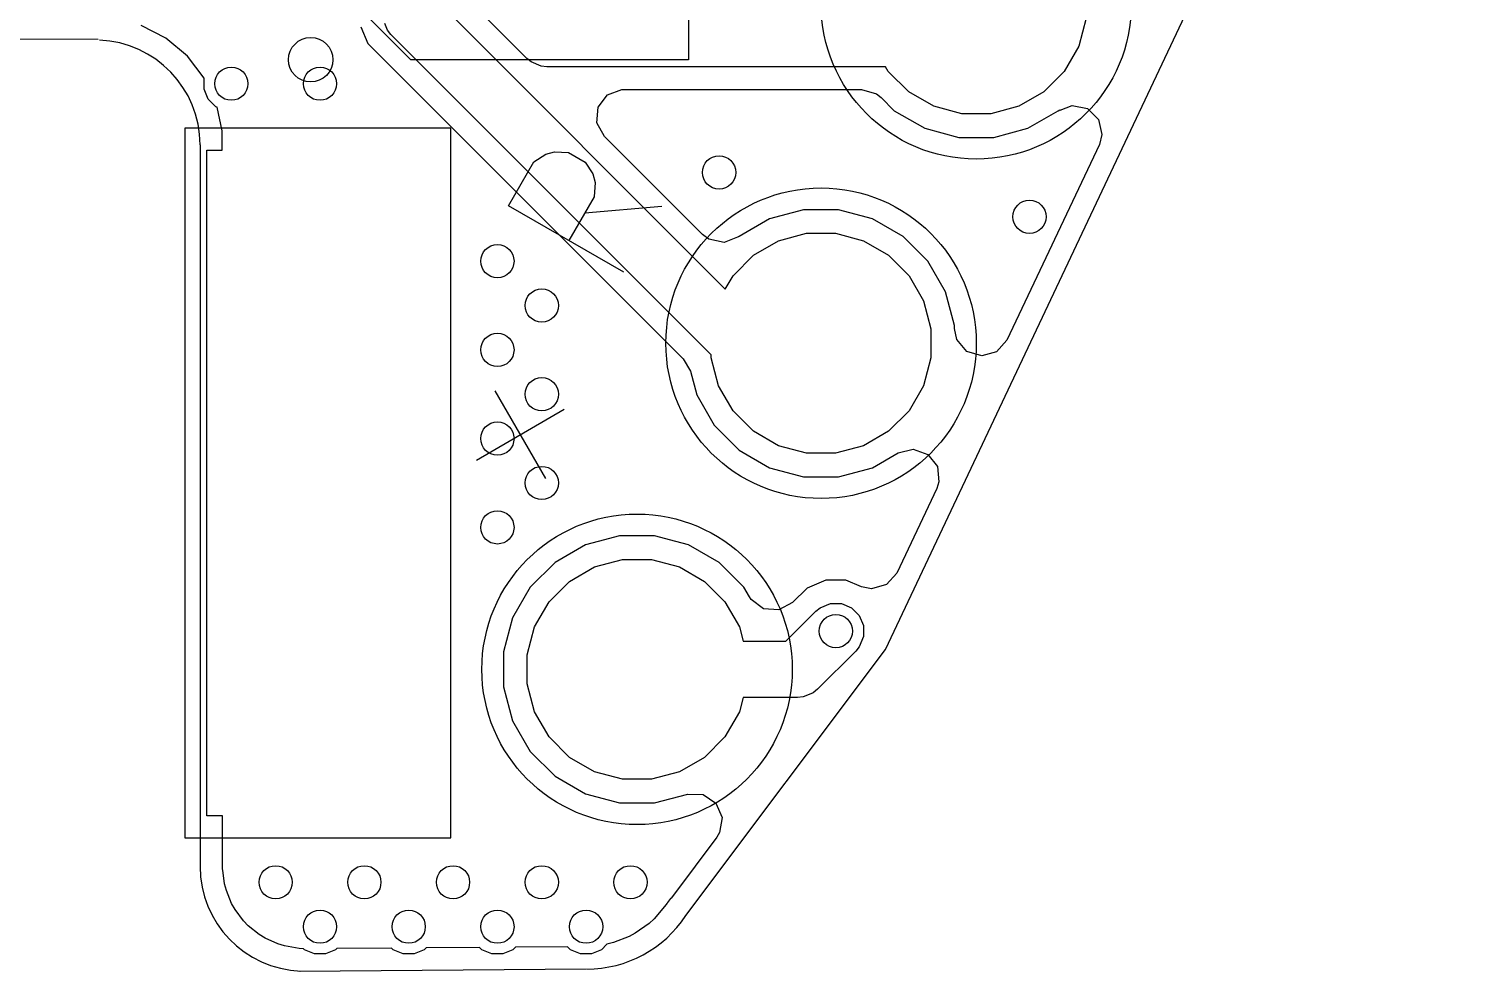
# Model space of a CAD drawing. Extents: x -28 to 25.3, y -6.8 to 48.4.
# Drawn here: x 15.07 to 21.6, y -6.56 to -2.31 of the extents above; entities that cross this region are included whole.
import ezdxf

# ---------------------------------------------------------------- set-up
doc = ezdxf.new("R2010")
doc.units = 0
doc.layers.add('BLACK', color=7, linetype='CONTINUOUS')

msp = doc.modelspace()

# ---------------------------------------------------------------- linework, layer by layer
at = {"layer": 'BLACK', "linetype": 'CONTINUOUS'}
for p, q in [((18.934332, -5.108498), (25.084332, 7.891502)), ((18.046332, -0.746498), (18.046332, -2.450498)), ((16.794332, -2.450498), (16.342332, -1.998498)), ((16.921332, -2.194449), (18.212276, -3.485394)), ((17.316881, -2.444901), (17.104529, -2.23255)), ((19.840054, -2.263761), (19.806272, -2.38984)), ((7.942738, -2.323861), (15.384332, -2.358498)), ((15.689326, -2.353757), (15.577472, -2.296195)), ((16.569101, -2.301966), (16.60011, -2.37683)), ((16.688735, -2.317612), (16.676145, -2.287216)), ((16.688736, -2.317613), (16.688735, -2.317612)), ((16.704529, -2.336858), (16.688736, -2.317613)), ((18.14861, -3.780938), (16.704529, -2.336858)), ((15.689327, -2.353758), (15.689326, -2.353757)), ((15.785998, -2.43426), (15.689327, -2.353758)), ((16.60011, -2.37683), (16.600111, -2.376831)), ((16.600111, -2.376831), (16.600112, -2.376832)), ((16.600112, -2.376832), (18.022831, -3.79955)), ((19.806272, -2.38984), (19.741009, -2.502879)), ((15.785999, -2.434261), (15.785998, -2.43426)), ((15.862197, -2.532992), (15.785999, -2.434261)), ((18.046332, -2.450498), (16.794332, -2.450498)), ((17.336125, -2.460695), (17.316881, -2.444901)), ((17.381906, -2.479658), (17.336125, -2.460695)), ((17.381907, -2.479658), (17.381906, -2.479658)), ((17.406683, -2.482098), (17.381907, -2.479658)), ((15.861734, -2.534112), (15.862197, -2.532992)), ((15.861734, -2.582884), (15.861734, -2.534112)), ((18.935657, -2.482098), (17.406683, -2.482098)), ((18.947655, -2.502879), (18.935657, -2.482098)), ((19.039951, -2.595175), (18.947655, -2.502879)), ((19.741009, -2.502879), (19.648713, -2.595175)), ((15.880398, -2.627944), (15.861734, -2.582884)), ((17.638652, -2.664864), (17.680524, -2.608931)), ((17.680524, -2.608931), (17.745988, -2.584514)), ((17.745988, -2.584514), (17.754834, -2.584198)), ((17.754834, -2.584198), (18.827172, -2.584198)), ((18.827172, -2.584198), (18.894211, -2.603883)), ((18.894211, -2.603883), (18.914853, -2.620517)), ((19.15299, -2.660438), (19.039951, -2.595175)), ((19.648713, -2.595175), (19.535674, -2.660438)), ((15.914886, -2.662432), (15.880398, -2.627944)), ((15.919972, -2.664538), (15.914886, -2.662432)), ((15.943579, -2.770572), (15.919972, -2.664538)), ((17.633668, -2.734556), (17.638652, -2.664864)), ((18.914853, -2.620517), (18.974634, -2.680298)), ((19.279069, -2.69422), (19.15299, -2.660438)), ((19.535674, -2.660438), (19.409595, -2.69422)), ((19.722085, -2.677994), (19.777059, -2.656735)), ((19.777059, -2.656735), (19.845505, -2.670765)), ((19.845505, -2.670765), (19.895501, -2.719573)), ((17.667153, -2.795879), (17.633668, -2.734556)), ((18.974634, -2.680298), (19.11193, -2.759565)), ((19.409595, -2.69422), (19.279069, -2.69422)), ((19.576734, -2.759565), (19.71403, -2.680298)), ((19.71403, -2.680297), (19.721069, -2.676234)), ((19.71403, -2.680298), (19.71403, -2.680297)), ((19.721069, -2.676234), (19.722085, -2.677994)), ((19.895501, -2.719573), (19.911172, -2.787662)), ((16.974332, -2.758498), (15.774332, -2.758498)), ((15.774332, -2.758498), (15.774332, -5.958498)), ((15.943613, -2.800973), (15.943579, -2.770572)), ((15.94367, -2.801528), (15.943613, -2.800973)), ((15.943671, -2.81346), (15.94367, -2.801528)), ((16.974332, -5.958498), (16.974332, -2.758498)), ((18.109095, -3.237822), (17.667153, -2.795879)), ((19.11193, -2.759565), (19.265064, -2.800598)), ((19.265064, -2.800598), (19.265066, -2.800598)), ((19.265066, -2.800598), (19.423598, -2.800598)), ((19.423598, -2.800598), (19.4236, -2.800598)), ((19.4236, -2.800598), (19.576734, -2.759565)), ((19.911172, -2.787662), (19.899481, -2.833331)), ((15.843175, -2.833468), (15.843686, -6.087371)), ((15.874332, -5.858498), (15.874332, -2.858498)), ((15.874332, -2.858498), (15.943679, -2.858498)), ((15.943672, -2.813461), (15.943671, -2.81346)), ((15.943679, -2.858498), (15.943672, -2.813461)), ((17.402742, -2.875552), (17.441771, -2.865094)), ((17.441771, -2.865094), (17.505544, -2.868922)), ((17.505544, -2.868922), (17.579774, -2.911779)), ((19.899481, -2.833331), (19.482522, -3.714708)), ((17.235141, -3.108702), (17.349427, -2.910754)), ((17.349427, -2.910754), (17.402742, -2.875552)), ((17.579774, -2.911779), (17.614976, -2.965094)), ((17.614976, -2.965094), (17.625434, -3.004124)), ((17.625434, -3.004124), (17.621606, -3.067897)), ((17.754756, -3.408702), (17.235141, -3.108702)), ((17.621606, -3.067897), (17.50732, -3.265845)), ((17.926185, -3.111779), (17.578749, -3.142127)), ((18.565064, -3.126398), (18.462974, -3.153753)), ((18.7236, -3.126398), (18.565064, -3.126398)), ((18.825689, -3.153753), (18.7236, -3.126398)), ((18.411929, -3.167431), (18.274629, -3.2467)), ((18.462974, -3.153753), (18.411929, -3.167431)), ((18.876735, -3.167431), (18.825689, -3.153753)), ((19.01403, -3.246698), (18.876734, -3.167431)), ((18.876734, -3.167431), (18.876735, -3.167431)), ((18.138642, -3.259669), (18.109095, -3.237822)), ((18.207086, -3.273712), (18.138642, -3.259669)), ((18.267387, -3.250403), (18.207086, -3.273712)), ((18.267595, -3.250762), (18.267387, -3.250403)), ((18.269895, -3.249433), (18.267595, -3.250762)), ((18.272257, -3.248521), (18.269895, -3.249433)), ((18.274629, -3.2467), (18.272257, -3.248521)), ((18.45299, -3.266558), (18.579069, -3.232776)), ((18.579069, -3.232776), (18.709595, -3.232776)), ((18.709595, -3.232776), (18.835674, -3.266558)), ((19.126132, -3.3588), (19.01403, -3.246698)), ((18.339951, -3.331821), (18.45299, -3.266558)), ((18.835674, -3.266558), (18.948713, -3.331821)), ((18.247655, -3.424117), (18.339951, -3.331821)), ((18.948713, -3.331821), (19.041009, -3.424117)), ((19.205399, -3.496096), (19.126132, -3.3588)), ((18.212276, -3.485394), (18.247655, -3.424117)), ((19.041009, -3.424117), (19.106272, -3.537156)), ((19.246432, -3.64923), (19.205399, -3.496096)), ((19.106272, -3.537156), (19.140054, -3.663235)), ((19.246432, -3.649231), (19.246432, -3.64923)), ((19.246432, -3.661681), (19.246432, -3.649231)), ((19.140054, -3.663235), (19.140054, -3.793761)), ((19.256954, -3.711667), (19.246432, -3.661681)), ((19.301993, -3.765083), (19.256954, -3.711667)), ((19.482522, -3.714708), (19.436059, -3.766891)), ((18.14861, -3.793761), (18.14861, -3.780938)), ((19.368761, -3.78567), (19.301993, -3.765083)), ((19.436059, -3.766891), (19.368761, -3.78567)), ((18.022831, -3.79955), (18.054924, -3.855136)), ((18.182392, -3.91984), (18.14861, -3.793761)), ((19.140054, -3.793761), (19.106272, -3.91984)), ((18.054924, -3.855136), (18.083263, -3.960895)), ((17.173397, -3.942778), (17.401968, -4.338676)), ((18.083263, -3.960895), (18.083265, -3.9609)), ((18.083265, -3.9609), (18.162532, -4.098196)), ((18.247655, -4.032879), (18.182392, -3.91984)), ((19.106272, -3.91984), (19.041009, -4.032879)), ((17.089734, -4.255013), (17.485631, -4.026441)), ((18.339951, -4.125175), (18.247655, -4.032879)), ((19.041009, -4.032879), (18.948713, -4.125175)), ((18.162532, -4.098196), (18.274634, -4.210298)), ((18.45299, -4.190438), (18.339951, -4.125175)), ((18.948713, -4.125175), (18.835674, -4.190438)), ((18.274634, -4.210298), (18.41193, -4.289565)), ((18.579069, -4.22422), (18.45299, -4.190438)), ((18.709595, -4.22422), (18.579069, -4.22422)), ((18.835674, -4.190438), (18.709595, -4.22422)), ((18.876734, -4.289565), (18.992104, -4.222956)), ((18.992104, -4.222956), (19.060002, -4.206484)), ((19.060002, -4.206484), (19.126029, -4.229336)), ((19.126029, -4.229336), (19.16922, -4.284258)), ((18.41193, -4.289565), (18.565064, -4.330598)), ((18.7236, -4.330598), (18.876734, -4.289565)), ((19.16922, -4.284258), (19.175861, -4.353811)), ((18.565064, -4.330598), (18.565066, -4.330598)), ((18.565066, -4.330598), (18.723598, -4.330598)), ((18.723598, -4.330598), (18.7236, -4.330598)), ((19.175861, -4.353811), (19.166192, -4.383371)), ((19.166192, -4.383371), (18.985964, -4.764342)), ((17.639227, -4.622078), (17.581929, -4.637431)), ((17.735064, -4.596398), (17.639227, -4.622078)), ((17.8936, -4.596398), (17.735064, -4.596398)), ((17.989437, -4.622078), (17.8936, -4.596398)), ((18.046735, -4.637431), (17.989437, -4.622078)), ((17.581929, -4.637431), (17.444635, -4.716697)), ((18.18403, -4.716698), (18.046734, -4.637431)), ((18.046734, -4.637431), (18.046735, -4.637431)), ((17.444632, -4.716699), (17.332533, -4.828798)), ((17.444635, -4.716697), (17.444632, -4.716699)), ((17.509951, -4.801821), (17.62299, -4.736558)), ((17.62299, -4.736558), (17.749069, -4.702776)), ((17.749069, -4.702776), (17.879595, -4.702776)), ((17.879595, -4.702776), (18.005674, -4.736558)), ((18.005674, -4.736558), (18.118713, -4.801821)), ((18.296132, -4.8288), (18.18403, -4.716698)), ((18.985964, -4.764342), (18.939501, -4.816524)), ((17.332531, -4.828801), (17.253265, -4.966095)), ((17.332533, -4.828798), (17.332531, -4.828801)), ((17.417655, -4.894117), (17.509951, -4.801821)), ((18.118713, -4.801821), (18.211009, -4.894117)), ((18.296133, -4.828801), (18.296132, -4.8288)), ((18.296134, -4.828803), (18.296133, -4.828801)), ((18.320856, -4.871624), (18.296134, -4.828803)), ((18.665558, -4.797), (18.581362, -4.831874)), ((18.66556, -4.796999), (18.665558, -4.797)), ((18.665562, -4.796999), (18.66556, -4.796999)), ((18.756702, -4.796999), (18.665562, -4.796999)), ((18.756703, -4.796999), (18.756702, -4.796999)), ((18.826423, -4.825877), (18.756703, -4.796999)), ((18.872203, -4.835304), (18.826423, -4.825877)), ((18.939501, -4.816524), (18.872203, -4.835304)), ((17.352392, -5.007156), (17.417655, -4.894117)), ((18.211009, -4.894117), (18.276272, -5.007156)), ((18.328976, -4.883935), (18.320856, -4.871624)), ((18.384909, -4.925807), (18.328976, -4.883935)), ((18.581353, -4.831879), (18.515924, -4.897308)), ((18.581362, -4.831874), (18.581353, -4.831879)), ((18.4546, -4.930793), (18.384909, -4.925807)), ((18.515924, -4.897308), (18.4546, -4.930793)), ((18.486126, -5.071498), (18.621329, -4.936296)), ((18.621329, -4.936296), (18.640574, -4.920502)), ((18.640574, -4.920502), (18.686355, -4.901539)), ((18.686355, -4.901539), (18.735909, -4.901539)), ((18.735909, -4.901539), (18.78169, -4.920502)), ((18.78169, -4.920502), (18.816728, -4.95554)), ((18.816728, -4.95554), (18.835691, -5.001321)), ((17.253265, -4.966096), (17.212232, -5.11923)), ((17.253265, -4.966095), (17.253265, -4.966096)), ((17.31861, -5.133235), (17.352392, -5.007156)), ((18.276272, -5.007156), (18.293512, -5.071498)), ((18.835691, -5.001321), (18.835691, -5.050875)), ((18.293512, -5.071498), (18.486126, -5.071498)), ((18.835691, -5.050875), (18.816728, -5.096656)), ((17.212232, -5.11923), (17.212232, -5.277766)), ((17.31861, -5.263761), (17.31861, -5.133235)), ((18.034332, -6.308498), (18.934332, -5.108498)), ((18.800934, -5.115901), (18.628535, -5.288301)), ((18.816728, -5.096656), (18.800934, -5.115901)), ((17.212232, -5.277766), (17.253265, -5.4309)), ((17.352392, -5.38984), (17.31861, -5.263761)), ((18.293512, -5.325498), (18.276272, -5.38984)), ((18.538732, -5.325498), (18.293512, -5.325498)), ((18.563508, -5.323058), (18.538732, -5.325498)), ((18.563509, -5.323058), (18.563508, -5.323058)), ((18.582472, -5.315202), (18.563509, -5.323058)), ((18.609289, -5.304095), (18.582472, -5.315202)), ((18.60929, -5.304094), (18.609289, -5.304095)), ((18.628535, -5.288301), (18.60929, -5.304094)), ((17.417655, -5.502879), (17.352392, -5.38984)), ((18.276272, -5.38984), (18.211009, -5.502879)), ((17.253265, -5.4309), (17.332532, -5.568196)), ((17.509951, -5.595175), (17.417655, -5.502879)), ((18.211009, -5.502879), (18.118713, -5.595175)), ((17.332532, -5.568196), (17.444634, -5.680298)), ((17.62299, -5.660438), (17.509951, -5.595175)), ((18.118713, -5.595175), (18.005674, -5.660438)), ((17.749069, -5.69422), (17.62299, -5.660438)), ((18.005674, -5.660438), (17.879595, -5.69422)), ((17.444634, -5.680298), (17.58193, -5.759565)), ((17.879595, -5.69422), (17.749069, -5.69422)), ((17.58193, -5.759565), (17.735064, -5.800598)), ((17.735064, -5.800598), (17.735066, -5.800598)), ((17.735066, -5.800598), (17.893598, -5.800598)), ((17.893598, -5.800598), (17.8936, -5.800598)), ((17.8936, -5.800598), (18.042665, -5.760655)), ((18.042665, -5.760655), (18.112512, -5.762318)), ((18.112512, -5.762318), (18.170375, -5.80148)), ((18.170375, -5.80148), (18.19788, -5.865708)), ((15.944149, -5.858498), (15.874332, -5.858498)), ((15.944181, -6.060431), (15.944149, -5.858498)), ((18.19788, -5.865708), (18.186294, -5.93461)), ((18.186294, -5.93461), (18.173957, -5.95483)), ((15.774332, -5.958498), (16.974332, -5.958498)), ((18.173957, -5.95483), (17.978142, -6.215916)), ((15.944184, -6.060436), (15.944181, -6.060431)), ((15.944185, -6.079742), (15.944184, -6.060436)), ((15.945197, -6.095526), (15.944185, -6.079742)), ((15.947762, -6.115476), (15.945197, -6.095526)), ((15.954176, -6.165355), (15.947762, -6.115476)), ((15.962169, -6.195935), (15.954176, -6.165355)), ((15.985514, -6.253796), (15.962169, -6.195935)), ((15.985632, -6.254088), (15.985514, -6.253796)), ((16.001098, -6.281653), (15.985632, -6.254088)), ((17.945365, -6.259156), (17.890924, -6.323144)), ((17.949382, -6.253796), (17.945365, -6.259156)), ((17.950053, -6.253296), (17.949382, -6.253796)), ((17.952412, -6.250156), (17.950053, -6.253296)), ((17.965126, -6.230807), (17.952412, -6.250156)), ((17.968062, -6.229329), (17.965126, -6.230807)), ((17.978073, -6.216008), (17.968062, -6.229329)), ((17.978142, -6.215916), (17.978073, -6.216008)), ((16.038498, -6.33198), (16.001098, -6.281653)), ((17.890924, -6.323144), (17.868375, -6.343823)), ((16.060434, -6.354742), (16.038498, -6.33198)), ((16.109339, -6.393973), (16.060434, -6.354742)), ((16.136314, -6.410448), (16.109339, -6.393973)), ((17.806226, -6.388048), (17.779302, -6.402575)), ((17.868375, -6.343823), (17.806226, -6.388048)), ((16.193556, -6.436043), (16.136314, -6.410448)), ((16.223823, -6.445162), (16.193556, -6.436043)), ((16.24059, -6.447952), (16.223823, -6.445162)), ((16.289919, -6.456158), (16.24059, -6.447952)), ((16.310208, -6.457754), (16.289919, -6.456158)), ((16.314886, -6.462432), (16.310208, -6.457754)), ((16.459521, -6.456688), (16.453778, -6.462432)), ((16.707227, -6.454773), (16.459521, -6.456688)), ((16.714886, -6.462432), (16.707227, -6.454773)), ((16.862637, -6.453572), (16.853778, -6.462432)), ((17.104159, -6.451705), (16.862637, -6.453572)), ((17.114886, -6.462432), (17.104159, -6.451705)), ((17.265754, -6.450455), (17.253778, -6.462432)), ((17.50109, -6.448636), (17.265754, -6.450455)), ((17.514886, -6.462432), (17.50109, -6.448636)), ((17.678469, -6.43774), (17.653778, -6.462432)), ((17.678562, -6.437729), (17.678469, -6.43774)), ((17.708225, -6.430235), (17.678562, -6.437729)), ((17.779302, -6.402575), (17.708225, -6.430235)), ((16.359946, -6.481096), (16.314886, -6.462432)), ((16.408718, -6.481096), (16.359946, -6.481096)), ((16.453778, -6.462432), (16.408718, -6.481096)), ((16.759946, -6.481096), (16.714886, -6.462432)), ((16.808718, -6.481096), (16.759946, -6.481096)), ((16.853778, -6.462432), (16.808718, -6.481096)), ((17.159946, -6.481096), (17.114886, -6.462432)), ((17.208718, -6.481096), (17.159946, -6.481096)), ((17.253778, -6.462432), (17.208718, -6.481096)), ((17.559946, -6.481096), (17.514886, -6.462432)), ((17.608718, -6.481096), (17.559946, -6.481096)), ((17.653778, -6.462432), (17.608718, -6.481096)), ((16.290531, -6.558498), (17.584332, -6.548498))]:
    msp.add_line(p, q, dxfattribs=at)
at = {"layer": 'BLACK'}
for centre, radius in [((19.344332, -2.198498), 0.7), ((16.342332, -2.450498), 0.1), ((15.984332, -2.558498), 0.075), ((16.384332, -2.558498), 0.075), ((18.184332, -2.958498), 0.075), ((18.644332, -3.728498), 0.7), ((19.584332, -3.158498), 0.075), ((17.184332, -3.358498), 0.075), ((17.384332, -3.558498), 0.075), ((17.184332, -3.758498), 0.075), ((17.384332, -3.958498), 0.075), ((17.184332, -4.158498), 0.075), ((17.384332, -4.358498), 0.075), ((17.184332, -4.558498), 0.075), ((17.814332, -5.198498), 0.7), ((18.711132, -5.026098), 0.075), ((16.184332, -6.158498), 0.075), ((16.584332, -6.158498), 0.075), ((16.984332, -6.158498), 0.075), ((17.384332, -6.158498), 0.075), ((17.784332, -6.158498), 0.075), ((16.384332, -6.358498), 0.075), ((16.784332, -6.358498), 0.075), ((17.184332, -6.358498), 0.075), ((17.584332, -6.358498), 0.075)]:
    msp.add_circle(centre, radius, dxfattribs=at)
for centre, radius, start, end in [((15.37173, -2.83344), 0.471422, -0.0034029, 87.8775811), ((16.31513, -6.08734), 0.471481, -179.9962325, -92.1220319), ((17.58753, -6.01494), 0.53461, -89.9945342, -33.3057278)]:
    msp.add_arc(centre, radius, start, end, dxfattribs=at)

doc.saveas('drawing.dxf')
